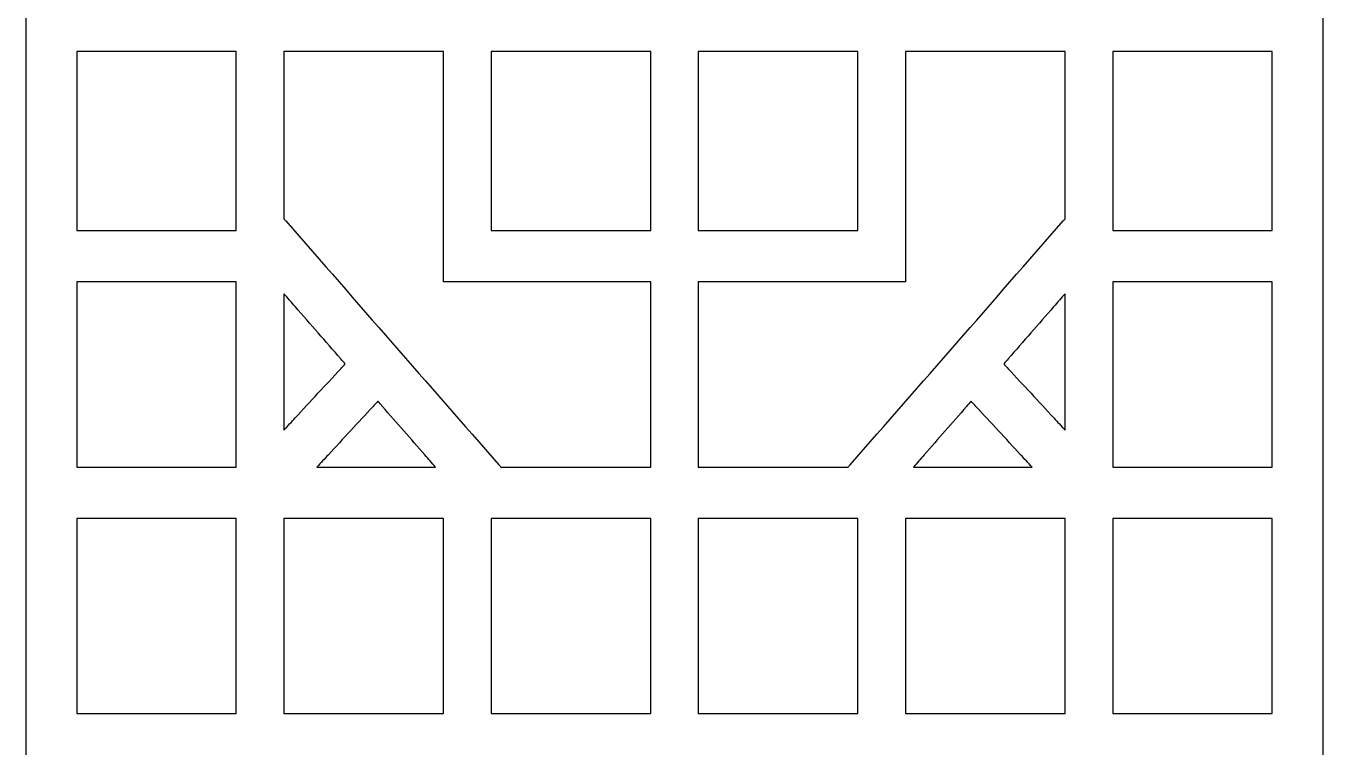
# Model space of a CAD drawing. Header units: centimetres. Extents: x 20.5 to 27, y -9 to 9.
# Drawn here: x 20.48 to 27, y -3.62 to 0 of the extents above; entities that cross this region are included whole.
import ezdxf

# ---------------------------------------------------------------- set-up
doc = ezdxf.new("R2010")
doc.units = ezdxf.units.CM
doc.header["$MEASUREMENT"] = 0
doc.layers.add('layer 1', color=7, linetype='Continuous')

msp = doc.modelspace()

# ---------------------------------------------------------------- linework, layer by layer
at = {"layer": 'layer 1', "color": 250, "lineweight": 30}
for points, knots in [([(20.48118, -9.00022), (20.48118, -2.99988), (20.48118, 3.00044), (20.48118, 9.00077), (20.48118, 9.00077), (22.65405, 9.00077), (24.8269, 9.00077), (26.99977, 9.00077), (26.99977, 9.00077), (26.99977, 3.00044), (26.99977, -2.99988), (26.99977, -9.00022), (26.99977, -9.00022), (24.8269, -9.00022), (22.65405, -9.00022), (20.48118, -9.00022)], [0, 0, 0, 0, 0.2, 0.2, 0.2, 0.2, 0.4, 0.4, 0.4, 0.4, 0.6, 0.6, 0.6, 0.6, 1, 1, 1, 1]), ([(20.76971, -0.12862), (21.01473, -0.12862), (21.25973, -0.12862), (21.50475, -0.12862), (21.50475, -0.12862), (21.51595, -0.12862), (21.52714, -0.12862), (21.53834, -0.12862), (21.53834, -0.12862), (21.53834, -0.14069), (21.53834, -0.15277), (21.53834, -0.16484), (21.53834, -0.16484), (21.53834, -0.44044), (21.53834, -0.71603), (21.53834, -0.99161), (21.53834, -0.99161), (21.53834, -1.00366), (21.53834, -1.01575), (21.53834, -1.02781), (21.53834, -1.02781), (21.52714, -1.02781), (21.51595, -1.02781), (21.50475, -1.02781), (21.50475, -1.02781), (21.25973, -1.02781), (21.01473, -1.02781), (20.76971, -1.02781), (20.76971, -1.02781), (20.75852, -1.02781), (20.74733, -1.02781), (20.73614, -1.02781), (20.73614, -1.02781), (20.73614, -1.01575), (20.73614, -1.00366), (20.73614, -0.99161), (20.73614, -0.99161), (20.73614, -0.71603), (20.73614, -0.44044), (20.73614, -0.16484), (20.73614, -0.16484), (20.73614, -0.15277), (20.73614, -0.14069), (20.73614, -0.12862), (20.73614, -0.12862), (20.74733, -0.12862), (20.75852, -0.12862), (20.76971, -0.12862)], [0, 0, 0, 0, 0.0769231, 0.0769231, 0.0769231, 0.0769231, 0.1538462, 0.1538462, 0.1538462, 0.1538462, 0.2307692, 0.2307692, 0.2307692, 0.2307692, 0.3076923, 0.3076923, 0.3076923, 0.3076923, 0.3846154, 0.3846154, 0.3846154, 0.3846154, 0.4615385, 0.4615385, 0.4615385, 0.4615385, 0.5384615, 0.5384615, 0.5384615, 0.5384615, 0.6153846, 0.6153846, 0.6153846, 0.6153846, 0.6923077, 0.6923077, 0.6923077, 0.6923077, 0.7692308, 0.7692308, 0.7692308, 0.7692308, 0.8461538, 0.8461538, 0.8461538, 0.8461538, 1, 1, 1, 1]), ([(22.57961, -1.2856), (22.60915, -1.2856), (22.63868, -1.2856), (22.66821, -1.2856), (22.66821, -1.2856), (22.72958, -1.2856), (22.79095, -1.2856), (22.85231, -1.2856), (22.85231, -1.2856), (23.09732, -1.2856), (23.34234, -1.2856), (23.58734, -1.2856), (23.58734, -1.2856), (23.59854, -1.2856), (23.60974, -1.2856), (23.62092, -1.2856), (23.62092, -1.2856), (23.62092, -1.29769), (23.62092, -1.30975), (23.62092, -1.32184), (23.62092, -1.32184), (23.62092, -1.60764), (23.62092, -1.89344), (23.62092, -2.17927), (23.62092, -2.17927), (23.62092, -2.19134), (23.62092, -2.20342), (23.62092, -2.21547), (23.62092, -2.21547), (23.60974, -2.21547), (23.59854, -2.21547), (23.58734, -2.21547), (23.58734, -2.21547), (23.3524, -2.21547), (23.11748, -2.21547), (22.88254, -2.21547), (22.88254, -2.21547), (22.8777, -2.21547), (22.87287, -2.21547), (22.86806, -2.21547), (22.86806, -2.21547), (22.86472, -2.21169), (22.86141, -2.20791), (22.8581, -2.20412), (22.8581, -2.20412), (22.50093, -1.79586), (22.14375, -1.38757), (21.78659, -0.97931), (21.78659, -0.97931), (21.78354, -0.97583), (21.78048, -0.97234), (21.77743, -0.96884), (21.77743, -0.96884), (21.77743, -0.96407), (21.77743, -0.95926), (21.77743, -0.95446), (21.77743, -0.95446), (21.77743, -0.69125), (21.77743, -0.42804), (21.77743, -0.16484), (21.77743, -0.16484), (21.77743, -0.15277), (21.77743, -0.14069), (21.77743, -0.12862), (21.77743, -0.12862), (21.78863, -0.12862), (21.79983, -0.12862), (21.81102, -0.12862), (21.81102, -0.12862), (22.05602, -0.12862), (22.30104, -0.12862), (22.54606, -0.12862), (22.54606, -0.12862), (22.55726, -0.12862), (22.56845, -0.12862), (22.57961, -0.12862), (22.57961, -0.12862), (22.57961, -0.14069), (22.57961, -0.15277), (22.57961, -0.16484), (22.57961, -0.16484), (22.57961, -0.53843), (22.57961, -0.91202), (22.57961, -1.2856)], [0, 0, 0, 0, 0.0454545, 0.0454545, 0.0454545, 0.0454545, 0.0909091, 0.0909091, 0.0909091, 0.0909091, 0.1363636, 0.1363636, 0.1363636, 0.1363636, 0.1818182, 0.1818182, 0.1818182, 0.1818182, 0.2272727, 0.2272727, 0.2272727, 0.2272727, 0.2727273, 0.2727273, 0.2727273, 0.2727273, 0.3181818, 0.3181818, 0.3181818, 0.3181818, 0.3636364, 0.3636364, 0.3636364, 0.3636364, 0.4090909, 0.4090909, 0.4090909, 0.4090909, 0.4545455, 0.4545455, 0.4545455, 0.4545455, 0.5, 0.5, 0.5, 0.5, 0.5454545, 0.5454545, 0.5454545, 0.5454545, 0.5909091, 0.5909091, 0.5909091, 0.5909091, 0.6363636, 0.6363636, 0.6363636, 0.6363636, 0.6818182, 0.6818182, 0.6818182, 0.6818182, 0.7272727, 0.7272727, 0.7272727, 0.7272727, 0.7727273, 0.7727273, 0.7727273, 0.7727273, 0.8181818, 0.8181818, 0.8181818, 0.8181818, 0.8636364, 0.8636364, 0.8636364, 0.8636364, 0.9090909, 0.9090909, 0.9090909, 0.9090909, 1, 1, 1, 1]), ([(23.62092, -0.16484), (23.62092, -0.44044), (23.62092, -0.71603), (23.62092, -0.99161), (23.62092, -0.99161), (23.62092, -1.00366), (23.62092, -1.01575), (23.62092, -1.02781), (23.62092, -1.02781), (23.60974, -1.02781), (23.59854, -1.02781), (23.58734, -1.02781), (23.58734, -1.02781), (23.34234, -1.02781), (23.09732, -1.02781), (22.85231, -1.02781), (22.85231, -1.02781), (22.84114, -1.02781), (22.82991, -1.02781), (22.81874, -1.02781), (22.81874, -1.02781), (22.81874, -1.01575), (22.81874, -1.00366), (22.81874, -0.99161), (22.81874, -0.99161), (22.81874, -0.71603), (22.81874, -0.44044), (22.81874, -0.16484), (22.81874, -0.16484), (22.81874, -0.15277), (22.81874, -0.14069), (22.81874, -0.12862), (22.81874, -0.12862), (22.82991, -0.12862), (22.84114, -0.12862), (22.85231, -0.12862), (22.85231, -0.12862), (23.09732, -0.12862), (23.34234, -0.12862), (23.58734, -0.12862), (23.58734, -0.12862), (23.59854, -0.12862), (23.60974, -0.12862), (23.62092, -0.12862), (23.62092, -0.12862), (23.62092, -0.14069), (23.62092, -0.15277), (23.62092, -0.16484)], [0, 0, 0, 0, 0.0769231, 0.0769231, 0.0769231, 0.0769231, 0.1538462, 0.1538462, 0.1538462, 0.1538462, 0.2307692, 0.2307692, 0.2307692, 0.2307692, 0.3076923, 0.3076923, 0.3076923, 0.3076923, 0.3846154, 0.3846154, 0.3846154, 0.3846154, 0.4615385, 0.4615385, 0.4615385, 0.4615385, 0.5384615, 0.5384615, 0.5384615, 0.5384615, 0.6153846, 0.6153846, 0.6153846, 0.6153846, 0.6923077, 0.6923077, 0.6923077, 0.6923077, 0.7692308, 0.7692308, 0.7692308, 0.7692308, 0.8461538, 0.8461538, 0.8461538, 0.8461538, 1, 1, 1, 1]), ([(24.90133, -1.2856), (24.90133, -0.91202), (24.90133, -0.53843), (24.90133, -0.16484), (24.90133, -0.16484), (24.90133, -0.15277), (24.90133, -0.14069), (24.90133, -0.12862), (24.90133, -0.12862), (24.91252, -0.12862), (24.92372, -0.12862), (24.93491, -0.12862), (24.93491, -0.12862), (25.17992, -0.12862), (25.42493, -0.12862), (25.66995, -0.12862), (25.66995, -0.12862), (25.68115, -0.12862), (25.69234, -0.12862), (25.70354, -0.12862), (25.70354, -0.12862), (25.70354, -0.14069), (25.70354, -0.15277), (25.70354, -0.16484), (25.70354, -0.16484), (25.70354, -0.42804), (25.70354, -0.69125), (25.70354, -0.95446), (25.70354, -0.95446), (25.70354, -0.95926), (25.70354, -0.96407), (25.70354, -0.96884), (25.70354, -0.96884), (25.70047, -0.97234), (25.69744, -0.97583), (25.69437, -0.97931), (25.69437, -0.97931), (25.3372, -1.38757), (24.98002, -1.79586), (24.62286, -2.20412), (24.62286, -2.20412), (24.61954, -2.20791), (24.61623, -2.21169), (24.61292, -2.21547), (24.61292, -2.21547), (24.6081, -2.21547), (24.60326, -2.21547), (24.59844, -2.21547), (24.59844, -2.21547), (24.36349, -2.21547), (24.12855, -2.21547), (23.89361, -2.21547), (23.89361, -2.21547), (23.88242, -2.21547), (23.87122, -2.21547), (23.86003, -2.21547), (23.86003, -2.21547), (23.86003, -2.20342), (23.86003, -2.19134), (23.86003, -2.17927), (23.86003, -2.17927), (23.86003, -1.89344), (23.86003, -1.60764), (23.86003, -1.32184), (23.86003, -1.32184), (23.86003, -1.30975), (23.86003, -1.29769), (23.86003, -1.2856), (23.86003, -1.2856), (23.87122, -1.2856), (23.88242, -1.2856), (23.89361, -1.2856), (23.89361, -1.2856), (24.13863, -1.2856), (24.38363, -1.2856), (24.62865, -1.2856), (24.62865, -1.2856), (24.69002, -1.2856), (24.7514, -1.2856), (24.81275, -1.2856), (24.81275, -1.2856), (24.84228, -1.2856), (24.8718, -1.2856), (24.90133, -1.2856)], [0, 0, 0, 0, 0.0454545, 0.0454545, 0.0454545, 0.0454545, 0.0909091, 0.0909091, 0.0909091, 0.0909091, 0.1363636, 0.1363636, 0.1363636, 0.1363636, 0.1818182, 0.1818182, 0.1818182, 0.1818182, 0.2272727, 0.2272727, 0.2272727, 0.2272727, 0.2727273, 0.2727273, 0.2727273, 0.2727273, 0.3181818, 0.3181818, 0.3181818, 0.3181818, 0.3636364, 0.3636364, 0.3636364, 0.3636364, 0.4090909, 0.4090909, 0.4090909, 0.4090909, 0.4545455, 0.4545455, 0.4545455, 0.4545455, 0.5, 0.5, 0.5, 0.5, 0.5454545, 0.5454545, 0.5454545, 0.5454545, 0.5909091, 0.5909091, 0.5909091, 0.5909091, 0.6363636, 0.6363636, 0.6363636, 0.6363636, 0.6818182, 0.6818182, 0.6818182, 0.6818182, 0.7272727, 0.7272727, 0.7272727, 0.7272727, 0.7727273, 0.7727273, 0.7727273, 0.7727273, 0.8181818, 0.8181818, 0.8181818, 0.8181818, 0.8636364, 0.8636364, 0.8636364, 0.8636364, 0.9090909, 0.9090909, 0.9090909, 0.9090909, 1, 1, 1, 1]), ([(23.86003, -0.99161), (23.86003, -0.71603), (23.86003, -0.44044), (23.86003, -0.16484), (23.86003, -0.16484), (23.86003, -0.15277), (23.86003, -0.14069), (23.86003, -0.12862), (23.86003, -0.12862), (23.87122, -0.12862), (23.88242, -0.12862), (23.89361, -0.12862), (23.89361, -0.12862), (24.13863, -0.12862), (24.38363, -0.12862), (24.62865, -0.12862), (24.62865, -0.12862), (24.63984, -0.12862), (24.65104, -0.12862), (24.66223, -0.12862), (24.66223, -0.12862), (24.66223, -0.14069), (24.66223, -0.15277), (24.66223, -0.16484), (24.66223, -0.16484), (24.66223, -0.44044), (24.66223, -0.71603), (24.66223, -0.99161), (24.66223, -0.99161), (24.66223, -1.00366), (24.66223, -1.01575), (24.66223, -1.02781), (24.66223, -1.02781), (24.65104, -1.02781), (24.63984, -1.02781), (24.62865, -1.02781), (24.62865, -1.02781), (24.38363, -1.02781), (24.13863, -1.02781), (23.89361, -1.02781), (23.89361, -1.02781), (23.88242, -1.02781), (23.87122, -1.02781), (23.86003, -1.02781), (23.86003, -1.02781), (23.86003, -1.01575), (23.86003, -1.00366), (23.86003, -0.99161)], [0, 0, 0, 0, 0.0769231, 0.0769231, 0.0769231, 0.0769231, 0.1538462, 0.1538462, 0.1538462, 0.1538462, 0.2307692, 0.2307692, 0.2307692, 0.2307692, 0.3076923, 0.3076923, 0.3076923, 0.3076923, 0.3846154, 0.3846154, 0.3846154, 0.3846154, 0.4615385, 0.4615385, 0.4615385, 0.4615385, 0.5384615, 0.5384615, 0.5384615, 0.5384615, 0.6153846, 0.6153846, 0.6153846, 0.6153846, 0.6923077, 0.6923077, 0.6923077, 0.6923077, 0.7692308, 0.7692308, 0.7692308, 0.7692308, 0.8461538, 0.8461538, 0.8461538, 0.8461538, 1, 1, 1, 1]), ([(26.71124, -1.02781), (26.46624, -1.02781), (26.22122, -1.02781), (25.9762, -1.02781), (25.9762, -1.02781), (25.96503, -1.02781), (25.95383, -1.02781), (25.94264, -1.02781), (25.94264, -1.02781), (25.94264, -1.01575), (25.94264, -1.00366), (25.94264, -0.99161), (25.94264, -0.99161), (25.94264, -0.71603), (25.94264, -0.44044), (25.94264, -0.16484), (25.94264, -0.16484), (25.94264, -0.15277), (25.94264, -0.14069), (25.94264, -0.12862), (25.94264, -0.12862), (25.95383, -0.12862), (25.96503, -0.12862), (25.9762, -0.12862), (25.9762, -0.12862), (26.22122, -0.12862), (26.46624, -0.12862), (26.71124, -0.12862), (26.71124, -0.12862), (26.72246, -0.12862), (26.73362, -0.12862), (26.74482, -0.12862), (26.74482, -0.12862), (26.74482, -0.14069), (26.74482, -0.15277), (26.74482, -0.16484), (26.74482, -0.16484), (26.74482, -0.44044), (26.74482, -0.71603), (26.74482, -0.99161), (26.74482, -0.99161), (26.74482, -1.00366), (26.74482, -1.01575), (26.74482, -1.02781), (26.74482, -1.02781), (26.73362, -1.02781), (26.72246, -1.02781), (26.71124, -1.02781)], [0, 0, 0, 0, 0.0769231, 0.0769231, 0.0769231, 0.0769231, 0.1538462, 0.1538462, 0.1538462, 0.1538462, 0.2307692, 0.2307692, 0.2307692, 0.2307692, 0.3076923, 0.3076923, 0.3076923, 0.3076923, 0.3846154, 0.3846154, 0.3846154, 0.3846154, 0.4615385, 0.4615385, 0.4615385, 0.4615385, 0.5384615, 0.5384615, 0.5384615, 0.5384615, 0.6153846, 0.6153846, 0.6153846, 0.6153846, 0.6923077, 0.6923077, 0.6923077, 0.6923077, 0.7692308, 0.7692308, 0.7692308, 0.7692308, 0.8461538, 0.8461538, 0.8461538, 0.8461538, 1, 1, 1, 1]), ([(20.76971, -1.2856), (21.01473, -1.2856), (21.25973, -1.2856), (21.50475, -1.2856), (21.50475, -1.2856), (21.51595, -1.2856), (21.52714, -1.2856), (21.53834, -1.2856), (21.53834, -1.2856), (21.53834, -1.29769), (21.53834, -1.30975), (21.53834, -1.32184), (21.53834, -1.32184), (21.53834, -1.60764), (21.53834, -1.89344), (21.53834, -2.17927), (21.53834, -2.17927), (21.53834, -2.19134), (21.53834, -2.20342), (21.53834, -2.21547), (21.53834, -2.21547), (21.52714, -2.21547), (21.51595, -2.21547), (21.50475, -2.21547), (21.50475, -2.21547), (21.25973, -2.21547), (21.01473, -2.21547), (20.76971, -2.21547), (20.76971, -2.21547), (20.75852, -2.21547), (20.74733, -2.21547), (20.73614, -2.21547), (20.73614, -2.21547), (20.73614, -2.20342), (20.73614, -2.19134), (20.73614, -2.17927), (20.73614, -2.17927), (20.73614, -1.89344), (20.73614, -1.60764), (20.73614, -1.32184), (20.73614, -1.32184), (20.73614, -1.30975), (20.73614, -1.29769), (20.73614, -1.2856), (20.73614, -1.2856), (20.74733, -1.2856), (20.75852, -1.2856), (20.76971, -1.2856)], [0, 0, 0, 0, 0.0769231, 0.0769231, 0.0769231, 0.0769231, 0.1538462, 0.1538462, 0.1538462, 0.1538462, 0.2307692, 0.2307692, 0.2307692, 0.2307692, 0.3076923, 0.3076923, 0.3076923, 0.3076923, 0.3846154, 0.3846154, 0.3846154, 0.3846154, 0.4615385, 0.4615385, 0.4615385, 0.4615385, 0.5384615, 0.5384615, 0.5384615, 0.5384615, 0.6153846, 0.6153846, 0.6153846, 0.6153846, 0.6923077, 0.6923077, 0.6923077, 0.6923077, 0.7692308, 0.7692308, 0.7692308, 0.7692308, 0.8461538, 0.8461538, 0.8461538, 0.8461538, 1, 1, 1, 1]), ([(26.71124, -2.21547), (26.46624, -2.21547), (26.22122, -2.21547), (25.9762, -2.21547), (25.9762, -2.21547), (25.96503, -2.21547), (25.95383, -2.21547), (25.94264, -2.21547), (25.94264, -2.21547), (25.94264, -2.20342), (25.94264, -2.19134), (25.94264, -2.17927), (25.94264, -2.17927), (25.94264, -1.89344), (25.94264, -1.60764), (25.94264, -1.32184), (25.94264, -1.32184), (25.94264, -1.30975), (25.94264, -1.29769), (25.94264, -1.2856), (25.94264, -1.2856), (25.95383, -1.2856), (25.96503, -1.2856), (25.9762, -1.2856), (25.9762, -1.2856), (26.22122, -1.2856), (26.46624, -1.2856), (26.71124, -1.2856), (26.71124, -1.2856), (26.72246, -1.2856), (26.73362, -1.2856), (26.74482, -1.2856), (26.74482, -1.2856), (26.74482, -1.29769), (26.74482, -1.30975), (26.74482, -1.32184), (26.74482, -1.32184), (26.74482, -1.60764), (26.74482, -1.89344), (26.74482, -2.17927), (26.74482, -2.17927), (26.74482, -2.19134), (26.74482, -2.20342), (26.74482, -2.21547), (26.74482, -2.21547), (26.73362, -2.21547), (26.72246, -2.21547), (26.71124, -2.21547)], [0, 0, 0, 0, 0.0769231, 0.0769231, 0.0769231, 0.0769231, 0.1538462, 0.1538462, 0.1538462, 0.1538462, 0.2307692, 0.2307692, 0.2307692, 0.2307692, 0.3076923, 0.3076923, 0.3076923, 0.3076923, 0.3846154, 0.3846154, 0.3846154, 0.3846154, 0.4615385, 0.4615385, 0.4615385, 0.4615385, 0.5384615, 0.5384615, 0.5384615, 0.5384615, 0.6153846, 0.6153846, 0.6153846, 0.6153846, 0.6923077, 0.6923077, 0.6923077, 0.6923077, 0.7692308, 0.7692308, 0.7692308, 0.7692308, 0.8461538, 0.8461538, 0.8461538, 0.8461538, 1, 1, 1, 1]), ([(21.83544, -1.41085), (21.9115, -1.4978), (21.98757, -1.58475), (22.06362, -1.67168), (22.06362, -1.67168), (22.07108, -1.68021), (22.07854, -1.68873), (22.086, -1.69728), (22.086, -1.69728), (22.07831, -1.70556), (22.07063, -1.71385), (22.06293, -1.72215), (22.06293, -1.72215), (21.98686, -1.80415), (21.91083, -1.88618), (21.83476, -1.96818), (21.83476, -1.96818), (21.81565, -1.9888), (21.79654, -2.00938), (21.77743, -2.02999), (21.77743, -2.02999), (21.77743, -2.00085), (21.77743, -1.9717), (21.77743, -1.94256), (21.77743, -1.94256), (21.77743, -1.77361), (21.77743, -1.60466), (21.77743, -1.43573), (21.77743, -1.43573), (21.77743, -1.40533), (21.77743, -1.37496), (21.77743, -1.34455), (21.77743, -1.34455), (21.79676, -1.36665), (21.81611, -1.38877), (21.83544, -1.41085)], [0, 0, 0, 0, 0.1, 0.1, 0.1, 0.1, 0.2, 0.2, 0.2, 0.2, 0.3, 0.3, 0.3, 0.3, 0.4, 0.4, 0.4, 0.4, 0.5, 0.5, 0.5, 0.5, 0.6, 0.6, 0.6, 0.6, 0.7, 0.7, 0.7, 0.7, 0.8, 0.8, 0.8, 0.8, 1, 1, 1, 1]), ([(25.70354, -1.43573), (25.70354, -1.60466), (25.70354, -1.77361), (25.70354, -1.94256), (25.70354, -1.94256), (25.70354, -1.9717), (25.70354, -2.00085), (25.70354, -2.02999), (25.70354, -2.02999), (25.68442, -2.00938), (25.66532, -1.9888), (25.6462, -1.96818), (25.6462, -1.96818), (25.57015, -1.88618), (25.49408, -1.80415), (25.41802, -1.72215), (25.41802, -1.72215), (25.41034, -1.71385), (25.40265, -1.70556), (25.39497, -1.69728), (25.39497, -1.69728), (25.40243, -1.68873), (25.40989, -1.68021), (25.41734, -1.67168), (25.41734, -1.67168), (25.49341, -1.58475), (25.56947, -1.4978), (25.64551, -1.41085), (25.64551, -1.41085), (25.66486, -1.38877), (25.68419, -1.36665), (25.70354, -1.34455), (25.70354, -1.34455), (25.70354, -1.37496), (25.70354, -1.40533), (25.70354, -1.43573)], [0, 0, 0, 0, 0.1, 0.1, 0.1, 0.1, 0.2, 0.2, 0.2, 0.2, 0.3, 0.3, 0.3, 0.3, 0.4, 0.4, 0.4, 0.4, 0.5, 0.5, 0.5, 0.5, 0.6, 0.6, 0.6, 0.6, 0.7, 0.7, 0.7, 0.7, 0.8, 0.8, 0.8, 0.8, 1, 1, 1, 1]), ([(22.00088, -2.15365), (22.07582, -2.07284), (22.15075, -1.99204), (22.2257, -1.91124), (22.2257, -1.91124), (22.23385, -1.90246), (22.24198, -1.89367), (22.25014, -1.88487), (22.25014, -1.88487), (22.25804, -1.89392), (22.26594, -1.90296), (22.27387, -1.912), (22.27387, -1.912), (22.34455, -1.99281), (22.41524, -2.07359), (22.48592, -2.1544), (22.48592, -2.1544), (22.50374, -2.17475), (22.52154, -2.19512), (22.53935, -2.21547), (22.53935, -2.21547), (22.51341, -2.21547), (22.48746, -2.21547), (22.46151, -2.21547), (22.46151, -2.21547), (22.31587, -2.21547), (22.17026, -2.21547), (22.02463, -2.21547), (22.02463, -2.21547), (21.99761, -2.21547), (21.97058, -2.21547), (21.94354, -2.21547), (21.94354, -2.21547), (21.96266, -2.19487), (21.98178, -2.17427), (22.00088, -2.15365)], [0, 0, 0, 0, 0.1, 0.1, 0.1, 0.1, 0.2, 0.2, 0.2, 0.2, 0.3, 0.3, 0.3, 0.3, 0.4, 0.4, 0.4, 0.4, 0.5, 0.5, 0.5, 0.5, 0.6, 0.6, 0.6, 0.6, 0.7, 0.7, 0.7, 0.7, 0.8, 0.8, 0.8, 0.8, 1, 1, 1, 1]), ([(25.45635, -2.21547), (25.31071, -2.21547), (25.16511, -2.21547), (25.01947, -2.21547), (25.01947, -2.21547), (24.99352, -2.21547), (24.96757, -2.21547), (24.94162, -2.21547), (24.94162, -2.21547), (24.95942, -2.19512), (24.97723, -2.17475), (24.99504, -2.1544), (24.99504, -2.1544), (25.06573, -2.07359), (25.13643, -1.99281), (25.20711, -1.912), (25.20711, -1.912), (25.21501, -1.90296), (25.22291, -1.89392), (25.23081, -1.88487), (25.23081, -1.88487), (25.23897, -1.89367), (25.24712, -1.90246), (25.25528, -1.91124), (25.25528, -1.91124), (25.3302, -1.99204), (25.40516, -2.07284), (25.48007, -2.15365), (25.48007, -2.15365), (25.4992, -2.17427), (25.51829, -2.19487), (25.53742, -2.21547), (25.53742, -2.21547), (25.51039, -2.21547), (25.48337, -2.21547), (25.45635, -2.21547)], [0, 0, 0, 0, 0.1, 0.1, 0.1, 0.1, 0.2, 0.2, 0.2, 0.2, 0.3, 0.3, 0.3, 0.3, 0.4, 0.4, 0.4, 0.4, 0.5, 0.5, 0.5, 0.5, 0.6, 0.6, 0.6, 0.6, 0.7, 0.7, 0.7, 0.7, 0.8, 0.8, 0.8, 0.8, 1, 1, 1, 1]), ([(20.76971, -2.47327), (21.01473, -2.47327), (21.25973, -2.47327), (21.50475, -2.47327), (21.50475, -2.47327), (21.51595, -2.47327), (21.52714, -2.47327), (21.53834, -2.47327), (21.53834, -2.47327), (21.53834, -2.48535), (21.53834, -2.49741), (21.53834, -2.5095), (21.53834, -2.5095), (21.53834, -2.81231), (21.53834, -3.11513), (21.53834, -3.41794), (21.53834, -3.41794), (21.53834, -3.43), (21.53834, -3.44209), (21.53834, -3.45415), (21.53834, -3.45415), (21.52714, -3.45415), (21.51595, -3.45415), (21.50475, -3.45415), (21.50475, -3.45415), (21.25973, -3.45415), (21.01473, -3.45415), (20.76971, -3.45415), (20.76971, -3.45415), (20.75852, -3.45415), (20.74733, -3.45415), (20.73614, -3.45415), (20.73614, -3.45415), (20.73614, -3.44209), (20.73614, -3.43), (20.73614, -3.41794), (20.73614, -3.41794), (20.73614, -3.11513), (20.73614, -2.81231), (20.73614, -2.5095), (20.73614, -2.5095), (20.73614, -2.49741), (20.73614, -2.48535), (20.73614, -2.47327), (20.73614, -2.47327), (20.74733, -2.47327), (20.75852, -2.47327), (20.76971, -2.47327)], [0, 0, 0, 0, 0.0769231, 0.0769231, 0.0769231, 0.0769231, 0.1538462, 0.1538462, 0.1538462, 0.1538462, 0.2307692, 0.2307692, 0.2307692, 0.2307692, 0.3076923, 0.3076923, 0.3076923, 0.3076923, 0.3846154, 0.3846154, 0.3846154, 0.3846154, 0.4615385, 0.4615385, 0.4615385, 0.4615385, 0.5384615, 0.5384615, 0.5384615, 0.5384615, 0.6153846, 0.6153846, 0.6153846, 0.6153846, 0.6923077, 0.6923077, 0.6923077, 0.6923077, 0.7692308, 0.7692308, 0.7692308, 0.7692308, 0.8461538, 0.8461538, 0.8461538, 0.8461538, 1, 1, 1, 1]), ([(22.57961, -2.5095), (22.57961, -2.81231), (22.57961, -3.11513), (22.57961, -3.41794), (22.57961, -3.41794), (22.57961, -3.43), (22.57961, -3.44209), (22.57961, -3.45415), (22.57961, -3.45415), (22.56845, -3.45415), (22.55726, -3.45415), (22.54606, -3.45415), (22.54606, -3.45415), (22.30104, -3.45415), (22.05602, -3.45415), (21.81102, -3.45415), (21.81102, -3.45415), (21.79983, -3.45415), (21.78863, -3.45415), (21.77743, -3.45415), (21.77743, -3.45415), (21.77743, -3.44209), (21.77743, -3.43), (21.77743, -3.41794), (21.77743, -3.41794), (21.77743, -3.11513), (21.77743, -2.81231), (21.77743, -2.5095), (21.77743, -2.5095), (21.77743, -2.49741), (21.77743, -2.48535), (21.77743, -2.47327), (21.77743, -2.47327), (21.78863, -2.47327), (21.79983, -2.47327), (21.81102, -2.47327), (21.81102, -2.47327), (22.05602, -2.47327), (22.30104, -2.47327), (22.54606, -2.47327), (22.54606, -2.47327), (22.55726, -2.47327), (22.56845, -2.47327), (22.57961, -2.47327), (22.57961, -2.47327), (22.57961, -2.48535), (22.57961, -2.49741), (22.57961, -2.5095)], [0, 0, 0, 0, 0.0769231, 0.0769231, 0.0769231, 0.0769231, 0.1538462, 0.1538462, 0.1538462, 0.1538462, 0.2307692, 0.2307692, 0.2307692, 0.2307692, 0.3076923, 0.3076923, 0.3076923, 0.3076923, 0.3846154, 0.3846154, 0.3846154, 0.3846154, 0.4615385, 0.4615385, 0.4615385, 0.4615385, 0.5384615, 0.5384615, 0.5384615, 0.5384615, 0.6153846, 0.6153846, 0.6153846, 0.6153846, 0.6923077, 0.6923077, 0.6923077, 0.6923077, 0.7692308, 0.7692308, 0.7692308, 0.7692308, 0.8461538, 0.8461538, 0.8461538, 0.8461538, 1, 1, 1, 1]), ([(23.62092, -2.5095), (23.62092, -2.81231), (23.62092, -3.11513), (23.62092, -3.41794), (23.62092, -3.41794), (23.62092, -3.43), (23.62092, -3.44209), (23.62092, -3.45415), (23.62092, -3.45415), (23.60974, -3.45415), (23.59854, -3.45415), (23.58734, -3.45415), (23.58734, -3.45415), (23.34234, -3.45415), (23.09732, -3.45415), (22.85231, -3.45415), (22.85231, -3.45415), (22.84114, -3.45415), (22.82991, -3.45415), (22.81874, -3.45415), (22.81874, -3.45415), (22.81874, -3.44209), (22.81874, -3.43), (22.81874, -3.41794), (22.81874, -3.41794), (22.81874, -3.11513), (22.81874, -2.81231), (22.81874, -2.5095), (22.81874, -2.5095), (22.81874, -2.49741), (22.81874, -2.48535), (22.81874, -2.47327), (22.81874, -2.47327), (22.82991, -2.47327), (22.84114, -2.47327), (22.85231, -2.47327), (22.85231, -2.47327), (23.09732, -2.47327), (23.34234, -2.47327), (23.58734, -2.47327), (23.58734, -2.47327), (23.59854, -2.47327), (23.60974, -2.47327), (23.62092, -2.47327), (23.62092, -2.47327), (23.62092, -2.48535), (23.62092, -2.49741), (23.62092, -2.5095)], [0, 0, 0, 0, 0.0769231, 0.0769231, 0.0769231, 0.0769231, 0.1538462, 0.1538462, 0.1538462, 0.1538462, 0.2307692, 0.2307692, 0.2307692, 0.2307692, 0.3076923, 0.3076923, 0.3076923, 0.3076923, 0.3846154, 0.3846154, 0.3846154, 0.3846154, 0.4615385, 0.4615385, 0.4615385, 0.4615385, 0.5384615, 0.5384615, 0.5384615, 0.5384615, 0.6153846, 0.6153846, 0.6153846, 0.6153846, 0.6923077, 0.6923077, 0.6923077, 0.6923077, 0.7692308, 0.7692308, 0.7692308, 0.7692308, 0.8461538, 0.8461538, 0.8461538, 0.8461538, 1, 1, 1, 1]), ([(23.86003, -3.41794), (23.86003, -3.11513), (23.86003, -2.81231), (23.86003, -2.5095), (23.86003, -2.5095), (23.86003, -2.49741), (23.86003, -2.48535), (23.86003, -2.47327), (23.86003, -2.47327), (23.87122, -2.47327), (23.88242, -2.47327), (23.89361, -2.47327), (23.89361, -2.47327), (24.13863, -2.47327), (24.38363, -2.47327), (24.62865, -2.47327), (24.62865, -2.47327), (24.63984, -2.47327), (24.65104, -2.47327), (24.66223, -2.47327), (24.66223, -2.47327), (24.66223, -2.48535), (24.66223, -2.49741), (24.66223, -2.5095), (24.66223, -2.5095), (24.66223, -2.81231), (24.66223, -3.11513), (24.66223, -3.41794), (24.66223, -3.41794), (24.66223, -3.43), (24.66223, -3.44209), (24.66223, -3.45415), (24.66223, -3.45415), (24.65104, -3.45415), (24.63984, -3.45415), (24.62865, -3.45415), (24.62865, -3.45415), (24.38363, -3.45415), (24.13863, -3.45415), (23.89361, -3.45415), (23.89361, -3.45415), (23.88242, -3.45415), (23.87122, -3.45415), (23.86003, -3.45415), (23.86003, -3.45415), (23.86003, -3.44209), (23.86003, -3.43), (23.86003, -3.41794)], [0, 0, 0, 0, 0.0769231, 0.0769231, 0.0769231, 0.0769231, 0.1538462, 0.1538462, 0.1538462, 0.1538462, 0.2307692, 0.2307692, 0.2307692, 0.2307692, 0.3076923, 0.3076923, 0.3076923, 0.3076923, 0.3846154, 0.3846154, 0.3846154, 0.3846154, 0.4615385, 0.4615385, 0.4615385, 0.4615385, 0.5384615, 0.5384615, 0.5384615, 0.5384615, 0.6153846, 0.6153846, 0.6153846, 0.6153846, 0.6923077, 0.6923077, 0.6923077, 0.6923077, 0.7692308, 0.7692308, 0.7692308, 0.7692308, 0.8461538, 0.8461538, 0.8461538, 0.8461538, 1, 1, 1, 1]), ([(24.93491, -2.47327), (25.17992, -2.47327), (25.42493, -2.47327), (25.66995, -2.47327), (25.66995, -2.47327), (25.68115, -2.47327), (25.69234, -2.47327), (25.70354, -2.47327), (25.70354, -2.47327), (25.70354, -2.48535), (25.70354, -2.49741), (25.70354, -2.5095), (25.70354, -2.5095), (25.70354, -2.81231), (25.70354, -3.11513), (25.70354, -3.41794), (25.70354, -3.41794), (25.70354, -3.43), (25.70354, -3.44209), (25.70354, -3.45415), (25.70354, -3.45415), (25.69234, -3.45415), (25.68115, -3.45415), (25.66995, -3.45415), (25.66995, -3.45415), (25.42493, -3.45415), (25.17992, -3.45415), (24.93491, -3.45415), (24.93491, -3.45415), (24.92372, -3.45415), (24.91252, -3.45415), (24.90133, -3.45415), (24.90133, -3.45415), (24.90133, -3.44209), (24.90133, -3.43), (24.90133, -3.41794), (24.90133, -3.41794), (24.90133, -3.11513), (24.90133, -2.81231), (24.90133, -2.5095), (24.90133, -2.5095), (24.90133, -2.49741), (24.90133, -2.48535), (24.90133, -2.47327), (24.90133, -2.47327), (24.91252, -2.47327), (24.92372, -2.47327), (24.93491, -2.47327)], [0, 0, 0, 0, 0.0769231, 0.0769231, 0.0769231, 0.0769231, 0.1538462, 0.1538462, 0.1538462, 0.1538462, 0.2307692, 0.2307692, 0.2307692, 0.2307692, 0.3076923, 0.3076923, 0.3076923, 0.3076923, 0.3846154, 0.3846154, 0.3846154, 0.3846154, 0.4615385, 0.4615385, 0.4615385, 0.4615385, 0.5384615, 0.5384615, 0.5384615, 0.5384615, 0.6153846, 0.6153846, 0.6153846, 0.6153846, 0.6923077, 0.6923077, 0.6923077, 0.6923077, 0.7692308, 0.7692308, 0.7692308, 0.7692308, 0.8461538, 0.8461538, 0.8461538, 0.8461538, 1, 1, 1, 1]), ([(26.71124, -3.45415), (26.46624, -3.45415), (26.22122, -3.45415), (25.9762, -3.45415), (25.9762, -3.45415), (25.96503, -3.45415), (25.95383, -3.45415), (25.94264, -3.45415), (25.94264, -3.45415), (25.94264, -3.44209), (25.94264, -3.43), (25.94264, -3.41794), (25.94264, -3.41794), (25.94264, -3.11513), (25.94264, -2.81231), (25.94264, -2.5095), (25.94264, -2.5095), (25.94264, -2.49741), (25.94264, -2.48535), (25.94264, -2.47327), (25.94264, -2.47327), (25.95383, -2.47327), (25.96503, -2.47327), (25.9762, -2.47327), (25.9762, -2.47327), (26.22122, -2.47327), (26.46624, -2.47327), (26.71124, -2.47327), (26.71124, -2.47327), (26.72246, -2.47327), (26.73362, -2.47327), (26.74482, -2.47327), (26.74482, -2.47327), (26.74482, -2.48535), (26.74482, -2.49741), (26.74482, -2.5095), (26.74482, -2.5095), (26.74482, -2.81231), (26.74482, -3.11513), (26.74482, -3.41794), (26.74482, -3.41794), (26.74482, -3.43), (26.74482, -3.44209), (26.74482, -3.45415), (26.74482, -3.45415), (26.73362, -3.45415), (26.72246, -3.45415), (26.71124, -3.45415)], [0, 0, 0, 0, 0.0769231, 0.0769231, 0.0769231, 0.0769231, 0.1538462, 0.1538462, 0.1538462, 0.1538462, 0.2307692, 0.2307692, 0.2307692, 0.2307692, 0.3076923, 0.3076923, 0.3076923, 0.3076923, 0.3846154, 0.3846154, 0.3846154, 0.3846154, 0.4615385, 0.4615385, 0.4615385, 0.4615385, 0.5384615, 0.5384615, 0.5384615, 0.5384615, 0.6153846, 0.6153846, 0.6153846, 0.6153846, 0.6923077, 0.6923077, 0.6923077, 0.6923077, 0.7692308, 0.7692308, 0.7692308, 0.7692308, 0.8461538, 0.8461538, 0.8461538, 0.8461538, 1, 1, 1, 1])]:
    msp.add_open_spline(points, degree=3, knots=knots, dxfattribs=at)

doc.saveas('drawing.dxf')
